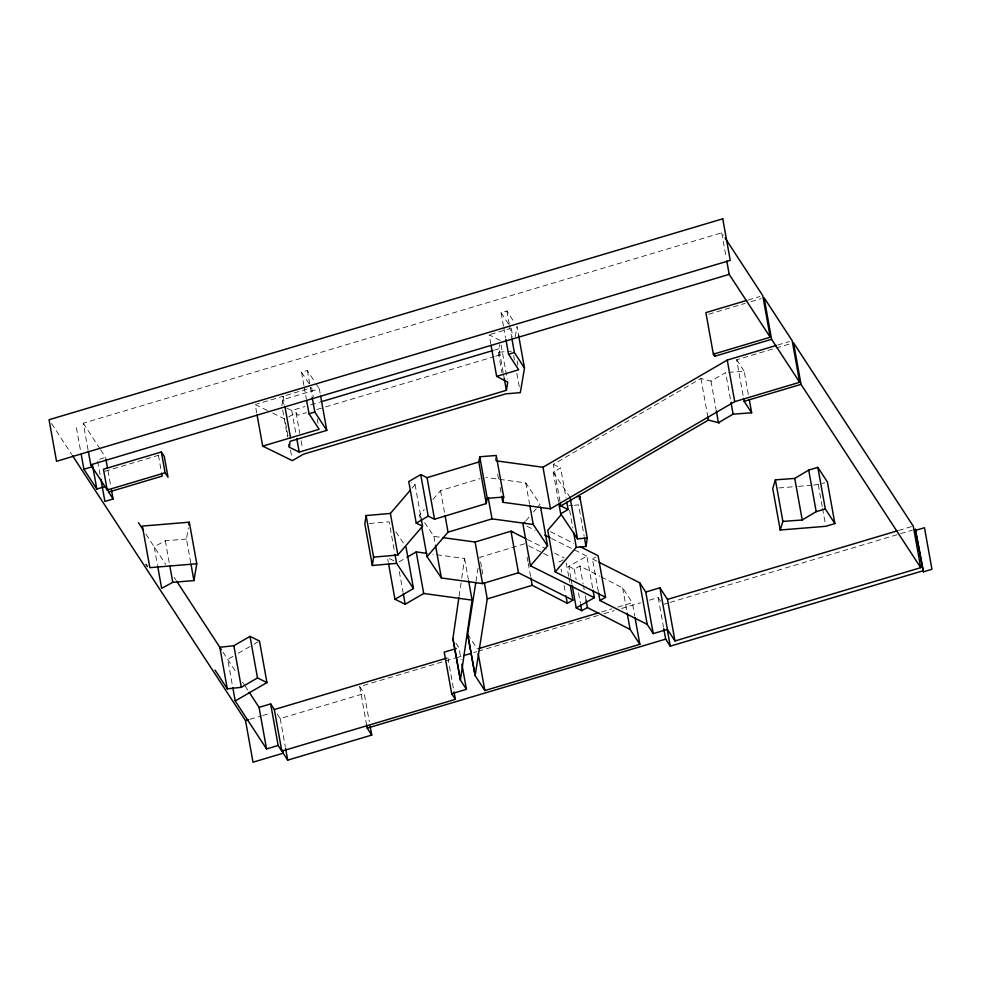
<?xml version="1.0" encoding="UTF-8"?>
<svg xmlns="http://www.w3.org/2000/svg" width="981" height="981" viewBox="0 0 981 981"><rect width="100%" height="100%" fill="white"/><g stroke="black" fill="none" stroke-linecap="round" stroke-linejoin="round"><path stroke-width="0.74" stroke-dasharray="4.91 3.68" d="M281.89 405.705L283.068 396.25L256.679 404.123M459.083 596.264L461.499 579.673M461.72 578.165L464.589 558.545L432.854 554.191M475.969 581.439L478.348 566.38M190.719 562.775L186.451 539.023L188.352 527.803M503.179 372.486L498.9 348.733L499.599 344.65M515.307 336.606L517.012 326.477L518.618 335.392M495.282 460.702L496.006 456.778M412.118 488.084L415.073 484.626L411.284 482.787M420.113 518.042L419.574 515.074L424.344 509.507M432.928 499.488L440.555 490.586L480.15 478.605M525.804 520.899L529.617 516.46M533.419 512.021L536.264 508.685M537.22 507.582L540.077 504.246L525.767 482.934L486.024 477.477M560.004 501.487L553.321 464.369L700.937 378.507L710.98 381.119L725.633 372.584L730.71 400.8M399.034 561.905L405.644 558.066M558.569 501.916L553.223 472.229L560.629 467.912L565.976 497.612M288.61 416.913L296.029 412.609L297.734 415.233L306.538 412.609M233.012 656.326L227.727 659.391L232.534 686.111M238.309 653.26L252.865 644.836M254.189 644.063L258.15 641.77M598.324 591.592L592.45 558.937L595.823 557.012M563.204 559.844L559.82 561.757L555.761 559.685M570.893 578.214L568.759 566.344L586.896 556.129L592.769 588.796M568.759 566.344L574.265 569.164L579.918 565.988L599.955 576.252M186.451 539.023L165.299 540.776L154.164 546.748L157.377 564.566M524.712 543.756L479.77 557.355L481.646 567.741M88.069 449.936L83.262 423.216L721.722 232.804L723.389 235.366M303.938 385.558L301.535 372.204L307.335 370.475L315.318 382.7M503.474 326.048L501.07 312.681L506.883 310.952L514.682 322.896M285.925 395.404L311.664 387.728L313.27 396.631M490.537 334.374L509.838 328.623M320.113 393.258L319.315 388.807L282.638 399.745L283.435 404.209M104.231 457.82L97.426 459.856L100.099 474.694M286.82 408.108L291.749 410.512L304.87 406.6M310.707 404.859L319.463 402.247M494.522 350.033L498.9 348.733M104.832 471.309L158.419 455.331L160.001 457.759M316.789 409.543L324.122 407.36M325.594 406.919L494.154 356.655M495.613 356.213L500.016 354.901L498.299 352.277L511.395 351.186M748.172 299.99L759.834 296.507M708.699 314.251L745.155 303.387M750.992 301.645L761.195 298.592M777.749 345.018L789.3 341.572M743.083 395.392L736.67 359.757L774.585 348.451M776.045 348.022L790.625 343.669M813.727 485.105L824.8 482.799M601.647 611.923L611.886 608.87M617.736 607.116L632.365 602.763L634.768 616.117M249.836 719.343L261.338 715.909M262.773 715.48L269.959 713.334M366.661 725.167L359.72 686.565L454.816 658.202M456.275 657.773L462.137 656.019M473.835 652.537L476.766 651.666M478.225 651.225L598.189 615.443M604.051 613.701L614.29 610.648M621.598 608.465L640.618 602.788M649.397 600.176L658.177 597.552L662.776 604.603M898.608 530.463L911.778 526.527M277.206 713.935L280.235 718.558L364.245 693.506L369.322 721.709M664.247 604.161L668.65 602.849M670.121 602.408L899.172 534.093M900.632 533.652L912.379 530.157M568.821 505.742L572.99 505.362M574.375 505.24L578.532 504.859L584.149 536.043M369.396 523.523L389.114 521.794L394.718 552.977M778.804 487.949L797.026 486.466M798.546 486.343L812.207 485.227M728.478 372.375L744.162 371.223L748.429 394.975M424.626 522.591L433.884 536.386L439.77 537.196M553.321 464.369L560.629 467.912M393.872 560.813L387.483 557.711L388.28 562.162M267.359 410.487L255.207 404.564L256.814 413.467M272.755 413.124L284.895 419.059L288.107 436.876M527.042 526.257L535.197 530.329M551.53 538.483L586.896 556.129M527.324 539.403L546.405 548.992M554.572 553.1L564.112 557.895M550.476 531.702L573.591 543.376M592.45 558.937L597.858 561.659M601.292 576.938L622.653 587.889L632.365 602.763M528.759 545.828L542.26 552.757M543.609 553.443L550.366 556.914M500.285 340.566L489.163 334.791L490.758 343.693M553.223 472.229L570.059 497.293M419.574 515.074L421.254 517.576M395.87 531.849L404.307 544.418M736.67 359.757L744.162 371.223M501.07 312.681L508.869 324.625M316.115 383.914L319.315 388.807M301.535 372.204L309.334 384.135M467.643 634.118L477.355 648.993M455.932 643.131L458.949 647.754L461.082 659.624M359.72 686.565L364.245 693.506M83.262 423.216L99.804 448.55M100.638 449.813L105.592 457.416M145.911 534.105L165.801 564.566M174.115 577.294L175.771 579.832M222.981 652.12L236.789 673.273M242.565 682.114L244.208 684.64M245.042 685.903L248.34 690.955M51.564 423.584L71.625 454.313M818.289 484.737L822.286 507.005M822.556 508.489L825.229 523.339M721.722 232.804L726.259 258.04M710.98 381.119L716.056 409.322M700.937 378.507L707.89 417.109M658.177 597.552L663.524 627.251M622.653 587.889L626.933 611.641M579.918 565.988L583.131 583.805M583.401 585.289L584.198 589.74M585.265 595.675L586.062 600.127M569.63 510.194L572.83 528.011M574.265 569.164L576.141 579.563M578.545 592.916L580.409 603.315M571.163 579.697L571.96 584.149M566.27 563.033L568.673 576.387M568.943 577.87L569.74 582.334M561.157 569.176L561.684 572.144M564.087 585.51L565.424 592.929M511.211 328.206L512.818 337.121M517.085 360.873L517.894 365.324M506.883 310.952L509.286 324.319M509.556 325.802L511.69 337.685M513.652 355.527L514.461 359.978M516.864 373.344L519.538 388.182M503.744 327.531L505.62 337.93M501.083 345.03L507.226 379.169M525.767 482.934L529.507 503.719M503.449 373.969L504.246 378.421M498.299 352.277L502.039 373.062M527.116 557.122L527.913 561.573M528.183 563.057L530.586 576.423M497.686 474.068L499.022 481.487M500.089 487.434L501.426 494.853M481.916 569.225L482.983 575.173M464.589 558.545L468.329 579.33M440.555 490.586L444.834 514.338M433.884 536.386L435.221 543.805M447.9 657.773L453.504 688.956M415.073 484.626L420.959 517.294M399.316 571.58L403.056 592.365M317.28 418.899L318.077 423.351M307.335 370.475L311.872 395.711M304.208 387.041L306.342 398.924M296.029 412.609L299.769 433.394M301.106 440.812L302.442 448.243M291.749 410.512L296.017 434.276M283.068 396.25L284.674 405.165M290.511 450.242L291.848 457.661M282.7 410.156L287.507 436.888M280.235 718.558L285.299 746.762M158.419 455.331L161.35 471.665M165.299 540.776L169.578 564.529M107.996 470.77L110.939 487.103M76.42 427.691L80.957 452.928"/><path stroke-width="1.47" d="M491.027 345.177L496.644 376.361L507.766 382.149L506.38 390.303L299.23 452.094L289.37 447.275L290.118 441.315L326.796 430.377L320.652 396.238M456.263 648.551L444.221 652.144L451.689 693.714L466.441 689.312L460.408 680.078L452.915 638.521L458.863 597.772M468.599 580.813L472.069 600.114L460.396 680.091L452.915 638.521M579.354 499.243L579.771 496.423L576.987 496.68M598.594 593.076L599.931 600.507L605.559 597.306L555.234 571.898L576.301 547.312L586.013 546.442L587.251 537.993L579.771 496.423M410.144 490.39L390.389 513.431L366.121 515.552L364.846 523.928L372.326 565.497L396.594 563.364L413.479 588.514L394.963 599.281L388.55 563.646M372.326 565.497L373.602 557.134L366.121 515.552M635.038 617.613L639.845 644.333L484.859 690.55L475.16 675.688L467.643 634.118L475.736 582.947M484.32 582.591L487.25 598.925L475.123 675.688L467.643 634.118M188.818 524.994L189.296 522.186L142.368 526.074L149.848 567.656L196.776 563.756L189.296 522.186M157.647 566.049L161.644 588.318L172.779 582.346L193.931 580.593L196.776 563.756M518.618 335.392L524.492 368.047L520.335 392.645L505.779 393.847L303.509 454.178L292.375 460.629L262.687 446.134L257.083 414.951M373.602 557.134L397.869 555.001L422.553 526.196L416.226 523.118L408.746 481.548L420.726 474.583L428.207 516.153L434.534 519.231L486.269 503.572L478.789 462.002L479.758 456.766L496.239 455.466L503.719 497.036L502.763 502.272L550.464 508.82L734.732 401.646L799.662 382.283L792.182 340.714L764.113 297.734L771.593 339.303L799.662 382.283M486.269 503.572L487.238 498.336L479.758 456.766M775.407 479.844L772.734 488.44L780.214 530.01L825.769 526.307L834.892 523.584L827.412 482.014L817.835 467.373L808.712 470.083L794.745 478.421L775.407 479.844L782.887 521.414L780.214 530.01M487.25 598.925L532.192 585.326L567.3 603.327L572.953 600.151L518.459 572.757L482.578 583.609L441.364 577.956L427.054 556.644L448.035 532.156L492.021 518.851L533.247 524.504L547.557 545.828L530.439 565.792L594.376 597.699L576.239 607.913L572.23 585.632M524.86 522.002L522.959 524.222L530.439 565.792M561.157 514.682L547.754 530.329L555.234 571.898M782.887 521.414L802.225 519.991L816.192 511.653L825.315 508.943L834.892 523.584M416.226 523.118L428.207 516.153M496.766 460.911L542.984 467.25L727.252 360.076L776.314 345.447M406.968 557.294L416.226 551.911L426.809 553.358M560.261 502.971L560.801 505.938L708.417 420.076L719.441 422.946M394.963 599.281L405.19 604.247L423.706 593.48L472.069 600.114M587.251 537.993L577.539 538.863L560.703 513.799L568.109 509.482L566.773 502.064M749.239 399.439L751.642 412.793L733.114 414.154L718.46 422.688L716.326 410.818M266.955 682.568L257.5 677.945L241.326 687.313L227.298 688.846L219.818 647.276L233.846 645.731L250.02 636.375L259.475 640.998L266.955 682.568L235.207 700.961L266.538 748.932L278.138 745.474L281.817 751.115L455.38 699.355L454.044 691.924M576.239 607.913L581.745 610.734L587.398 607.558L630.133 629.459L639.845 644.333M420.726 474.583L427.054 477.661L478.789 462.002M442.713 537.6L475.111 542.039L510.978 531.187L513.075 532.229M88.339 451.432L90.743 464.786L729.19 274.373L770.232 337.219L713.359 354.178L705.879 312.608L746.713 300.431M81.227 454.411L83.9 469.261L92.067 466.821M320.922 401.818L493.063 350.475M161.35 451.971L103.471 469.225L107.211 490.01L165.09 472.756L168.033 477.257L164.293 456.472L161.35 451.971L165.09 472.756M306.612 400.407L309.015 413.774L314.815 412.045L326.796 430.377M505.889 339.414L508.55 354.251L514.363 352.522L524.492 368.047M83.9 469.261L96.812 489.029L104.979 486.601M108.045 489.127L108.572 492.094L162.159 476.116L161.62 473.149M262.687 446.134L319.144 429.298L309.015 413.774M496.644 376.361L518.691 369.776L508.55 354.251M111.466 490.071L113.073 498.986L104.906 501.426L100.896 479.145M713.359 354.178L714.72 356.262L771.593 339.303M743.623 398.36L744.15 401.327L801.023 384.368L920.718 567.668L674.977 640.961L667.411 629.385L659.931 587.815L645.756 592.046L639.722 582.8L599.207 562.346M249.162 692.218L259.058 707.362L270.658 703.904L274.337 709.545L281.817 751.115M274.337 709.545L446.441 658.214M478.814 648.551L598.729 612.794M72.459 455.589L245.532 720.63L248.401 719.772M463.596 655.59L470.905 653.407M659.931 587.815L667.497 599.391L897.149 530.893M915.947 530.243L924.47 527.704L931.95 569.274L923.428 571.813L915.322 529.274L923.428 571.813M639.722 582.8L647.202 624.37L653.236 633.616L667.411 629.385M370.119 726.161L371.725 735.076L287.715 760.128L283.178 753.2L253.012 762.2L245.532 720.63M366.661 725.167L367.201 728.135L665.658 639.122L670.256 646.172L922.802 570.844M487.238 498.336L503.719 497.036M560.801 505.938L568.109 509.482M544.725 535.086L550.169 537.796M525.963 538.716L510.978 531.187L518.459 572.757M580.396 546.809L598.079 555.736L605.559 597.306M599.931 600.507L647.202 624.37M725.069 237.929L762.752 295.637L770.232 337.219M744.15 401.327L751.642 412.793M451.689 693.714L455.38 699.355M367.201 728.135L371.725 735.076M138.48 522.714L143.434 530.304M176.605 581.108L221.399 649.692M90.743 464.786L107.211 490.01M108.572 492.094L113.073 498.986M145.948 564.283L147.444 566.577M215.023 670.048L227.298 688.846M478.164 653.444L484.859 690.55M920.718 567.668L913.237 526.098L793.543 342.798L801.023 384.368M817.835 467.373L825.315 508.943M808.712 470.083L816.192 511.653M794.745 478.421L802.225 519.991M726.786 261.007L729.19 274.373M727.252 360.076L734.732 401.646M730.98 402.284L733.114 414.154M714.193 353.295L714.72 356.262M707.89 417.109L708.417 420.076M667.497 599.391L674.977 640.961M667.325 629.839L670.256 646.172M663.781 628.735L665.658 639.122M645.756 592.046L653.236 633.616M627.19 613.137L630.133 629.459M584.418 537.527L586.013 546.442M593.039 590.28L594.376 597.699M570.317 498.777L577.539 538.863M586.062 600.127L587.398 607.558M573.64 532.462L576.301 547.312M580.678 604.799L581.745 610.734M558.827 503.4L560.703 513.799M570.28 585.301L572.953 600.151M542.984 467.25L550.464 508.82M565.963 595.908L567.3 603.327M511.959 339.168L514.363 352.522M540.605 507.226L547.557 545.828M529.777 505.215L533.247 524.504M504.246 378.421L506.38 390.303M530.856 577.907L532.192 585.326M501.696 496.337L502.763 502.272M488.28 498.066L492.021 518.851M475.111 542.039L482.578 583.609M445.104 515.822L448.035 532.156M461.892 664.076L466.441 689.312M427.054 477.661L434.534 519.231M435.49 545.289L441.364 577.956M421.217 518.777L422.553 526.196M421.707 526.944L427.054 556.644M416.226 551.911L423.706 593.48M405.999 546.944L413.479 588.514M390.389 513.431L397.869 555.001M403.326 593.861L405.19 604.247M394.987 554.461L396.594 563.364M312.142 397.195L314.815 412.045M296.826 438.728L299.23 452.094M284.944 406.649L290.548 437.82M288.843 444.307L289.37 447.275M285.569 748.258L287.715 760.128M282.651 750.232L283.178 753.2M270.658 703.904L278.138 745.474M250.02 636.375L257.5 677.945M259.058 707.362L266.538 748.932M233.846 645.731L241.326 687.313M232.804 687.595L235.207 700.961M190.988 564.259L193.931 580.593M169.848 566.012L172.779 582.346M105.862 458.9L107.469 467.802M92.545 465.276L96.812 489.029M722.752 218.8L49.05 419.733L56.53 461.303L730.232 260.37L722.752 218.8"/></g></svg>
